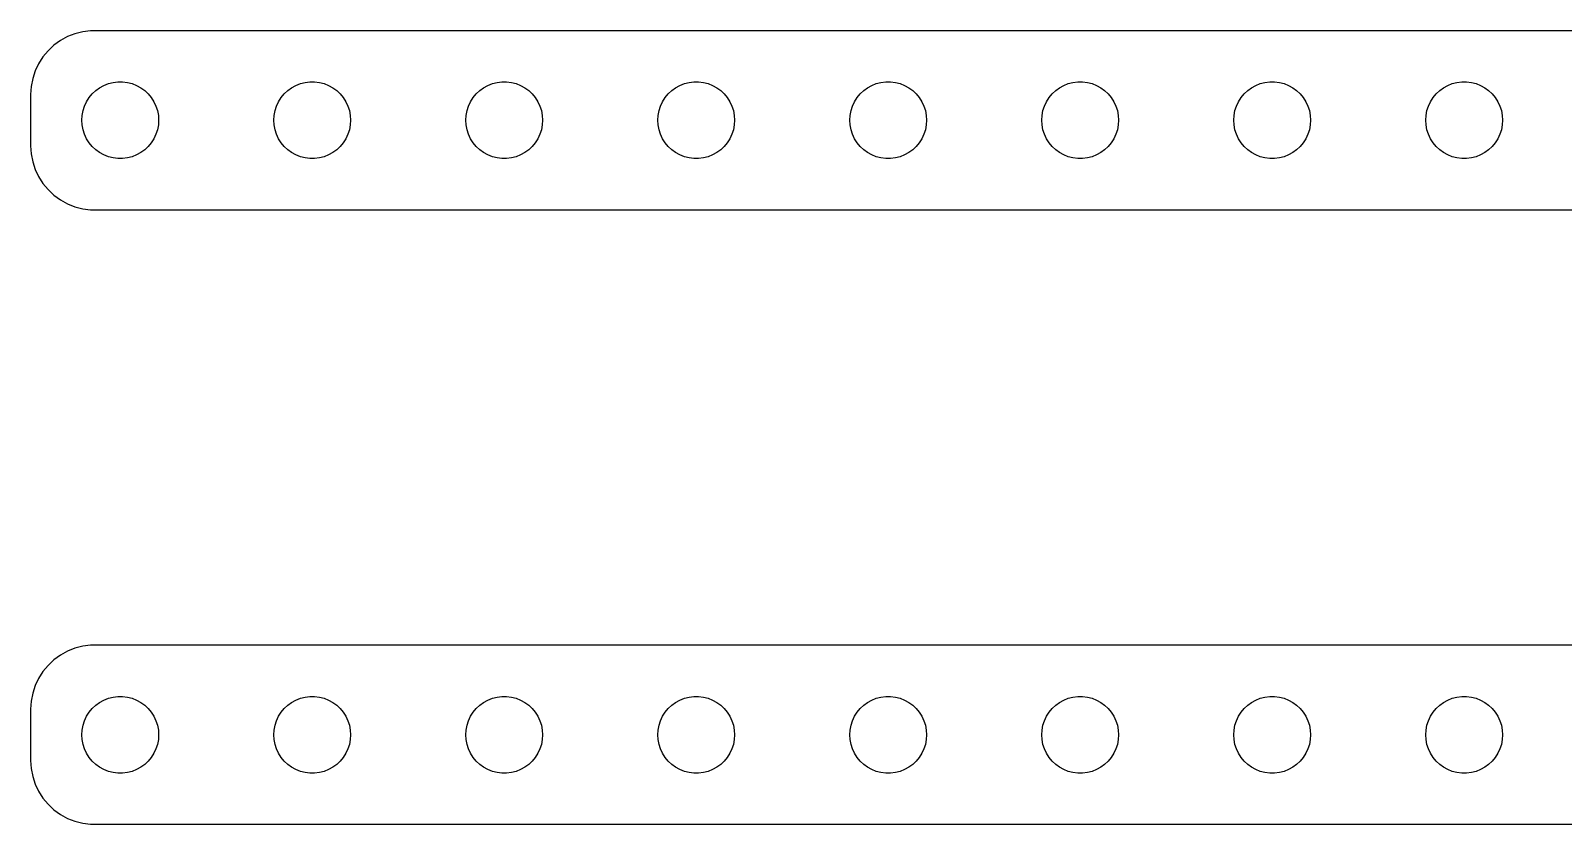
# Model space of a CAD drawing. Header units: metres. Extents: x -120 to 120, y 21 to 51.
# Drawn here: x -119.8 to -59.9, y 20.5 to 51.5 of the extents above; entities that cross this region are included whole.
import ezdxf

# ---------------------------------------------------------------- set-up
doc = ezdxf.new("R2010")
doc.units = ezdxf.units.M

msp = doc.modelspace()

# ---------------------------------------------------------------- linework, layer by layer
for p, q in [((-117.407, 51.4951), (-117.718, 51.4557)), ((117.407, 51.4951), (-117.407, 51.4951)), ((-118.844, 50.9263), (-119.072, 50.7114)), ((-118.59, 51.1108), (-118.844, 50.9263)), ((-118.314, 51.2621), (-118.59, 51.1108)), ((-118.023, 51.3776), (-118.314, 51.2621)), ((-117.718, 51.4557), (-118.023, 51.3776)), ((-119.273, 50.4695), (-119.441, 50.2044)), ((-119.072, 50.7114), (-119.273, 50.4695)), ((-119.574, 49.9203), (-119.671, 49.6217)), ((-119.441, 50.2044), (-119.574, 49.9203)), ((-119.73, 49.3133), (-119.75, 49)), ((-119.671, 49.6217), (-119.73, 49.3133)), ((-117.343, 49.0268), (-117.206, 49.1558)), ((-117.206, 49.1558), (-117.054, 49.2665)), ((-117.054, 49.2665), (-116.889, 49.3572)), ((-116.889, 49.3572), (-116.714, 49.4266)), ((-116.714, 49.4266), (-116.531, 49.4734)), ((-116.531, 49.4734), (-116.344, 49.497)), ((-116.344, 49.497), (-116.156, 49.497)), ((-116.156, 49.497), (-115.969, 49.4734)), ((-115.969, 49.4734), (-115.786, 49.4266)), ((-115.786, 49.4266), (-115.611, 49.3572)), ((-115.611, 49.3572), (-115.446, 49.2665)), ((-115.446, 49.2665), (-115.294, 49.1558)), ((-115.294, 49.1558), (-115.157, 49.0268)), ((-109.843, 49.0268), (-109.706, 49.1558)), ((-109.706, 49.1558), (-109.554, 49.2665)), ((-109.554, 49.2665), (-109.389, 49.3572)), ((-109.389, 49.3572), (-109.214, 49.4266)), ((-109.214, 49.4266), (-109.031, 49.4734)), ((-109.031, 49.4734), (-108.844, 49.497)), ((-108.844, 49.497), (-108.656, 49.497)), ((-108.656, 49.497), (-108.469, 49.4734)), ((-108.469, 49.4734), (-108.286, 49.4266)), ((-108.286, 49.4266), (-108.111, 49.3572)), ((-108.111, 49.3572), (-107.946, 49.2665)), ((-107.946, 49.2665), (-107.794, 49.1558)), ((-107.794, 49.1558), (-107.657, 49.0268)), ((-102.343, 49.0268), (-102.206, 49.1558)), ((-102.206, 49.1558), (-102.054, 49.2665)), ((-102.054, 49.2665), (-101.889, 49.3572)), ((-101.889, 49.3572), (-101.714, 49.4266)), ((-101.714, 49.4266), (-101.531, 49.4734)), ((-101.531, 49.4734), (-101.344, 49.497)), ((-101.344, 49.497), (-101.156, 49.497)), ((-101.156, 49.497), (-100.969, 49.4734)), ((-100.969, 49.4734), (-100.786, 49.4266)), ((-100.786, 49.4266), (-100.611, 49.3572)), ((-100.611, 49.3572), (-100.446, 49.2665)), ((-100.446, 49.2665), (-100.294, 49.1558)), ((-100.294, 49.1558), (-100.157, 49.0268)), ((-94.8434, 49.0268), (-94.7061, 49.1558)), ((-94.7061, 49.1558), (-94.5537, 49.2665)), ((-94.5537, 49.2665), (-94.3887, 49.3572)), ((-94.3887, 49.3572), (-94.2135, 49.4266)), ((-94.2135, 49.4266), (-94.0311, 49.4734)), ((-94.0311, 49.4734), (-93.8442, 49.497)), ((-93.8442, 49.497), (-93.6558, 49.497)), ((-93.6558, 49.497), (-93.4689, 49.4734)), ((-93.4689, 49.4734), (-93.2865, 49.4266)), ((-93.2865, 49.4266), (-93.1113, 49.3572)), ((-93.1113, 49.3572), (-92.9463, 49.2665)), ((-92.9463, 49.2665), (-92.7939, 49.1558)), ((-92.7939, 49.1558), (-92.6565, 49.0268)), ((-87.3434, 49.0268), (-87.2061, 49.1558)), ((-87.2061, 49.1558), (-87.0537, 49.2665)), ((-87.0537, 49.2665), (-86.8887, 49.3572)), ((-86.8887, 49.3572), (-86.7135, 49.4266)), ((-86.7135, 49.4266), (-86.5311, 49.4734)), ((-86.5311, 49.4734), (-86.3442, 49.497)), ((-86.3442, 49.497), (-86.1558, 49.497)), ((-86.1558, 49.497), (-85.9689, 49.4734)), ((-85.9689, 49.4734), (-85.7865, 49.4266)), ((-85.7865, 49.4266), (-85.6113, 49.3572)), ((-85.6113, 49.3572), (-85.4463, 49.2665)), ((-85.4463, 49.2665), (-85.2939, 49.1558)), ((-85.2939, 49.1558), (-85.1565, 49.0268)), ((-79.8434, 49.0268), (-79.7061, 49.1558)), ((-79.7061, 49.1558), (-79.5537, 49.2665)), ((-79.5537, 49.2665), (-79.3887, 49.3572)), ((-79.3887, 49.3572), (-79.2135, 49.4266)), ((-79.2135, 49.4266), (-79.0311, 49.4734)), ((-79.0311, 49.4734), (-78.8442, 49.497)), ((-78.8442, 49.497), (-78.6558, 49.497)), ((-78.6558, 49.497), (-78.4689, 49.4734)), ((-78.4689, 49.4734), (-78.2865, 49.4266)), ((-78.2865, 49.4266), (-78.1113, 49.3572)), ((-78.1113, 49.3572), (-77.9463, 49.2665)), ((-77.9463, 49.2665), (-77.7939, 49.1558)), ((-77.7939, 49.1558), (-77.6565, 49.0268)), ((-72.3434, 49.0268), (-72.2061, 49.1558)), ((-72.2061, 49.1558), (-72.0537, 49.2665)), ((-72.0537, 49.2665), (-71.8887, 49.3572)), ((-71.8887, 49.3572), (-71.7135, 49.4266)), ((-71.7135, 49.4266), (-71.5311, 49.4734)), ((-71.5311, 49.4734), (-71.3442, 49.497)), ((-71.3442, 49.497), (-71.1558, 49.497)), ((-71.1558, 49.497), (-70.9689, 49.4734)), ((-70.9689, 49.4734), (-70.7865, 49.4266)), ((-70.7865, 49.4266), (-70.6113, 49.3572)), ((-70.6113, 49.3572), (-70.4463, 49.2665)), ((-70.4463, 49.2665), (-70.2939, 49.1558)), ((-70.2939, 49.1558), (-70.1565, 49.0268)), ((-64.8434, 49.0268), (-64.7061, 49.1558)), ((-64.7061, 49.1558), (-64.5537, 49.2665)), ((-64.5537, 49.2665), (-64.3887, 49.3572)), ((-64.3887, 49.3572), (-64.2135, 49.4266)), ((-64.2135, 49.4266), (-64.0311, 49.4734)), ((-64.0311, 49.4734), (-63.8442, 49.497)), ((-63.8442, 49.497), (-63.6558, 49.497)), ((-63.6558, 49.497), (-63.4689, 49.4734)), ((-63.4689, 49.4734), (-63.2865, 49.4266)), ((-63.2865, 49.4266), (-63.1113, 49.3572)), ((-63.1113, 49.3572), (-62.9463, 49.2665)), ((-62.9463, 49.2665), (-62.7939, 49.1558)), ((-62.7939, 49.1558), (-62.6565, 49.0268)), ((-119.75, 49), (-119.75, 47)), ((-117.703, 48.373), (-117.645, 48.5522)), ((-117.645, 48.5522), (-117.564, 48.7226)), ((-117.564, 48.7226), (-117.464, 48.8817)), ((-117.464, 48.8817), (-117.343, 49.0268)), ((-115.157, 49.0268), (-115.036, 48.8817)), ((-115.036, 48.8817), (-114.936, 48.7226)), ((-114.936, 48.7226), (-114.855, 48.5522)), ((-114.855, 48.5522), (-114.797, 48.373)), ((-110.203, 48.373), (-110.145, 48.5522)), ((-110.145, 48.5522), (-110.064, 48.7226)), ((-110.064, 48.7226), (-109.964, 48.8817)), ((-109.964, 48.8817), (-109.843, 49.0268)), ((-107.657, 49.0268), (-107.536, 48.8817)), ((-107.536, 48.8817), (-107.436, 48.7226)), ((-107.436, 48.7226), (-107.355, 48.5522)), ((-107.355, 48.5522), (-107.297, 48.373)), ((-102.703, 48.373), (-102.645, 48.5522)), ((-102.645, 48.5522), (-102.564, 48.7226)), ((-102.564, 48.7226), (-102.464, 48.8817)), ((-102.464, 48.8817), (-102.343, 49.0268)), ((-100.157, 49.0268), (-100.036, 48.8817)), ((-100.036, 48.8817), (-99.9355, 48.7226)), ((-99.9355, 48.7226), (-99.8553, 48.5522)), ((-99.8553, 48.5522), (-99.7971, 48.373)), ((-95.2029, 48.373), (-95.1447, 48.5522)), ((-95.1447, 48.5522), (-95.0645, 48.7226)), ((-95.0645, 48.7226), (-94.9635, 48.8817)), ((-94.9635, 48.8817), (-94.8434, 49.0268)), ((-92.6565, 49.0268), (-92.5365, 48.8817)), ((-92.5365, 48.8817), (-92.4355, 48.7226)), ((-92.4355, 48.7226), (-92.3553, 48.5522)), ((-92.3553, 48.5522), (-92.2971, 48.373)), ((-87.7029, 48.373), (-87.6447, 48.5522)), ((-87.6447, 48.5522), (-87.5645, 48.7226)), ((-87.5645, 48.7226), (-87.4635, 48.8817)), ((-87.4635, 48.8817), (-87.3434, 49.0268)), ((-85.1565, 49.0268), (-85.0365, 48.8817)), ((-85.0365, 48.8817), (-84.9355, 48.7226)), ((-84.9355, 48.7226), (-84.8553, 48.5522)), ((-84.8553, 48.5522), (-84.7971, 48.373)), ((-80.2029, 48.373), (-80.1447, 48.5522)), ((-80.1447, 48.5522), (-80.0645, 48.7226)), ((-80.0645, 48.7226), (-79.9635, 48.8817)), ((-79.9635, 48.8817), (-79.8434, 49.0268)), ((-77.6565, 49.0268), (-77.5365, 48.8817)), ((-77.5365, 48.8817), (-77.4355, 48.7226)), ((-77.4355, 48.7226), (-77.3553, 48.5522)), ((-77.3553, 48.5522), (-77.2971, 48.373)), ((-72.7029, 48.373), (-72.6447, 48.5522)), ((-72.6447, 48.5522), (-72.5645, 48.7226)), ((-72.5645, 48.7226), (-72.4635, 48.8817)), ((-72.4635, 48.8817), (-72.3434, 49.0268)), ((-70.1565, 49.0268), (-70.0365, 48.8817)), ((-70.0365, 48.8817), (-69.9355, 48.7226)), ((-69.9355, 48.7226), (-69.8553, 48.5522)), ((-69.8553, 48.5522), (-69.7971, 48.373)), ((-65.2029, 48.373), (-65.1447, 48.5522)), ((-65.1447, 48.5522), (-65.0645, 48.7226)), ((-65.0645, 48.7226), (-64.9635, 48.8817)), ((-64.9635, 48.8817), (-64.8434, 49.0268)), ((-62.6565, 49.0268), (-62.5365, 48.8817)), ((-62.5365, 48.8817), (-62.4355, 48.7226)), ((-62.4355, 48.7226), (-62.3553, 48.5522)), ((-62.3553, 48.5522), (-62.2971, 48.373)), ((-117.75, 48), (-117.738, 48.188)), ((-117.738, 47.812), (-117.75, 48)), ((-117.738, 48.188), (-117.703, 48.373)), ((-114.797, 48.373), (-114.762, 48.188)), ((-114.762, 48.188), (-114.75, 48)), ((-114.75, 48), (-114.762, 47.812)), ((-110.25, 48), (-110.238, 48.188)), ((-110.238, 47.812), (-110.25, 48)), ((-110.238, 48.188), (-110.203, 48.373)), ((-107.297, 48.373), (-107.262, 48.188)), ((-107.262, 48.188), (-107.25, 48)), ((-107.25, 48), (-107.262, 47.812)), ((-102.75, 48), (-102.738, 48.188)), ((-102.738, 47.812), (-102.75, 48)), ((-102.738, 48.188), (-102.703, 48.373)), ((-99.7971, 48.373), (-99.7618, 48.188)), ((-99.7618, 48.188), (-99.75, 48)), ((-99.75, 48), (-99.7618, 47.812)), ((-95.25, 48), (-95.2382, 48.188)), ((-95.2382, 47.812), (-95.25, 48)), ((-95.2382, 48.188), (-95.2029, 48.373)), ((-92.2971, 48.373), (-92.2618, 48.188)), ((-92.2618, 48.188), (-92.25, 48)), ((-92.25, 48), (-92.2618, 47.812)), ((-87.75, 48), (-87.7382, 48.188)), ((-87.7382, 47.812), (-87.75, 48)), ((-87.7382, 48.188), (-87.7029, 48.373)), ((-84.7971, 48.373), (-84.7618, 48.188)), ((-84.7618, 48.188), (-84.75, 48)), ((-84.75, 48), (-84.7618, 47.812)), ((-80.25, 48), (-80.2382, 48.188)), ((-80.2382, 47.812), (-80.25, 48)), ((-80.2382, 48.188), (-80.2029, 48.373)), ((-77.2971, 48.373), (-77.2618, 48.188)), ((-77.2618, 48.188), (-77.25, 48)), ((-77.25, 48), (-77.2618, 47.812)), ((-72.75, 48), (-72.7382, 48.188)), ((-72.7382, 47.812), (-72.75, 48)), ((-72.7382, 48.188), (-72.7029, 48.373)), ((-69.7971, 48.373), (-69.7618, 48.188)), ((-69.7618, 48.188), (-69.75, 48)), ((-69.75, 48), (-69.7618, 47.812)), ((-65.25, 48), (-65.2382, 48.188)), ((-65.2382, 47.812), (-65.25, 48)), ((-65.2382, 48.188), (-65.2029, 48.373)), ((-62.2971, 48.373), (-62.2618, 48.188)), ((-62.2618, 48.188), (-62.25, 48)), ((-62.25, 48), (-62.2618, 47.812)), ((-117.703, 47.627), (-117.738, 47.812)), ((-117.645, 47.4478), (-117.703, 47.627)), ((-117.564, 47.2774), (-117.645, 47.4478)), ((-114.855, 47.4478), (-114.936, 47.2774)), ((-114.797, 47.627), (-114.855, 47.4478)), ((-114.762, 47.812), (-114.797, 47.627)), ((-110.203, 47.627), (-110.238, 47.812)), ((-110.145, 47.4478), (-110.203, 47.627)), ((-110.064, 47.2774), (-110.145, 47.4478)), ((-107.355, 47.4478), (-107.436, 47.2774)), ((-107.297, 47.627), (-107.355, 47.4478)), ((-107.262, 47.812), (-107.297, 47.627)), ((-102.703, 47.627), (-102.738, 47.812)), ((-102.645, 47.4478), (-102.703, 47.627)), ((-102.564, 47.2774), (-102.645, 47.4478)), ((-99.8553, 47.4478), (-99.9355, 47.2774)), ((-99.7971, 47.627), (-99.8553, 47.4478)), ((-99.7618, 47.812), (-99.7971, 47.627)), ((-95.2029, 47.627), (-95.2382, 47.812)), ((-95.1447, 47.4478), (-95.2029, 47.627)), ((-95.0645, 47.2774), (-95.1447, 47.4478)), ((-92.3553, 47.4478), (-92.4355, 47.2774)), ((-92.2971, 47.627), (-92.3553, 47.4478)), ((-92.2618, 47.812), (-92.2971, 47.627)), ((-87.7029, 47.627), (-87.7382, 47.812)), ((-87.6447, 47.4478), (-87.7029, 47.627)), ((-87.5645, 47.2774), (-87.6447, 47.4478)), ((-84.8553, 47.4478), (-84.9355, 47.2774)), ((-84.7971, 47.627), (-84.8553, 47.4478)), ((-84.7618, 47.812), (-84.7971, 47.627)), ((-80.2029, 47.627), (-80.2382, 47.812)), ((-80.1447, 47.4478), (-80.2029, 47.627)), ((-80.0645, 47.2774), (-80.1447, 47.4478)), ((-77.3553, 47.4478), (-77.4355, 47.2774)), ((-77.2971, 47.627), (-77.3553, 47.4478)), ((-77.2618, 47.812), (-77.2971, 47.627)), ((-72.7029, 47.627), (-72.7382, 47.812)), ((-72.6447, 47.4478), (-72.7029, 47.627)), ((-72.5645, 47.2774), (-72.6447, 47.4478)), ((-69.8553, 47.4478), (-69.9355, 47.2774)), ((-69.7971, 47.627), (-69.8553, 47.4478)), ((-69.7618, 47.812), (-69.7971, 47.627)), ((-65.2029, 47.627), (-65.2382, 47.812)), ((-65.1447, 47.4478), (-65.2029, 47.627)), ((-65.0645, 47.2774), (-65.1447, 47.4478)), ((-62.3553, 47.4478), (-62.4355, 47.2774)), ((-62.2971, 47.627), (-62.3553, 47.4478)), ((-62.2618, 47.812), (-62.2971, 47.627)), ((-119.75, 47), (-119.73, 46.6867)), ((-117.464, 47.1183), (-117.564, 47.2774)), ((-117.343, 46.9732), (-117.464, 47.1183)), ((-117.206, 46.8442), (-117.343, 46.9732)), ((-117.054, 46.7335), (-117.206, 46.8442)), ((-116.889, 46.6428), (-117.054, 46.7335)), ((-115.446, 46.7335), (-115.611, 46.6428)), ((-115.294, 46.8442), (-115.446, 46.7335)), ((-115.157, 46.9732), (-115.294, 46.8442)), ((-115.036, 47.1183), (-115.157, 46.9732)), ((-114.936, 47.2774), (-115.036, 47.1183)), ((-109.964, 47.1183), (-110.064, 47.2774)), ((-109.843, 46.9732), (-109.964, 47.1183)), ((-109.706, 46.8442), (-109.843, 46.9732)), ((-109.554, 46.7335), (-109.706, 46.8442)), ((-109.389, 46.6428), (-109.554, 46.7335)), ((-107.946, 46.7335), (-108.111, 46.6428)), ((-107.794, 46.8442), (-107.946, 46.7335)), ((-107.657, 46.9732), (-107.794, 46.8442)), ((-107.536, 47.1183), (-107.657, 46.9732)), ((-107.436, 47.2774), (-107.536, 47.1183)), ((-102.464, 47.1183), (-102.564, 47.2774)), ((-102.343, 46.9732), (-102.464, 47.1183)), ((-102.206, 46.8442), (-102.343, 46.9732)), ((-102.054, 46.7335), (-102.206, 46.8442)), ((-101.889, 46.6428), (-102.054, 46.7335)), ((-100.446, 46.7335), (-100.611, 46.6428)), ((-100.294, 46.8442), (-100.446, 46.7335)), ((-100.157, 46.9732), (-100.294, 46.8442)), ((-100.036, 47.1183), (-100.157, 46.9732)), ((-99.9355, 47.2774), (-100.036, 47.1183)), ((-94.9635, 47.1183), (-95.0645, 47.2774)), ((-94.8434, 46.9732), (-94.9635, 47.1183)), ((-94.7061, 46.8442), (-94.8434, 46.9732)), ((-94.5537, 46.7335), (-94.7061, 46.8442)), ((-94.3887, 46.6428), (-94.5537, 46.7335)), ((-92.9463, 46.7335), (-93.1113, 46.6428)), ((-92.7939, 46.8442), (-92.9463, 46.7335)), ((-92.6565, 46.9732), (-92.7939, 46.8442)), ((-92.5365, 47.1183), (-92.6565, 46.9732)), ((-92.4355, 47.2774), (-92.5365, 47.1183)), ((-87.4635, 47.1183), (-87.5645, 47.2774)), ((-87.3434, 46.9732), (-87.4635, 47.1183)), ((-87.2061, 46.8442), (-87.3434, 46.9732)), ((-87.0537, 46.7335), (-87.2061, 46.8442)), ((-86.8887, 46.6428), (-87.0537, 46.7335)), ((-85.4463, 46.7335), (-85.6113, 46.6428)), ((-85.2939, 46.8442), (-85.4463, 46.7335)), ((-85.1565, 46.9732), (-85.2939, 46.8442)), ((-85.0365, 47.1183), (-85.1565, 46.9732)), ((-84.9355, 47.2774), (-85.0365, 47.1183)), ((-79.9635, 47.1183), (-80.0645, 47.2774)), ((-79.8434, 46.9732), (-79.9635, 47.1183)), ((-79.7061, 46.8442), (-79.8434, 46.9732)), ((-79.5537, 46.7335), (-79.7061, 46.8442)), ((-79.3887, 46.6428), (-79.5537, 46.7335)), ((-77.9463, 46.7335), (-78.1113, 46.6428)), ((-77.7939, 46.8442), (-77.9463, 46.7335)), ((-77.6565, 46.9732), (-77.7939, 46.8442)), ((-77.5365, 47.1183), (-77.6565, 46.9732)), ((-77.4355, 47.2774), (-77.5365, 47.1183)), ((-72.4635, 47.1183), (-72.5645, 47.2774)), ((-72.3434, 46.9732), (-72.4635, 47.1183)), ((-72.2061, 46.8442), (-72.3434, 46.9732)), ((-72.0537, 46.7335), (-72.2061, 46.8442)), ((-71.8887, 46.6428), (-72.0537, 46.7335)), ((-70.4463, 46.7335), (-70.6113, 46.6428)), ((-70.2939, 46.8442), (-70.4463, 46.7335)), ((-70.1565, 46.9732), (-70.2939, 46.8442)), ((-70.0365, 47.1183), (-70.1565, 46.9732)), ((-69.9355, 47.2774), (-70.0365, 47.1183)), ((-64.9635, 47.1183), (-65.0645, 47.2774)), ((-64.8434, 46.9732), (-64.9635, 47.1183)), ((-64.7061, 46.8442), (-64.8434, 46.9732)), ((-64.5537, 46.7335), (-64.7061, 46.8442)), ((-64.3887, 46.6428), (-64.5537, 46.7335)), ((-62.9463, 46.7335), (-63.1113, 46.6428)), ((-62.7939, 46.8442), (-62.9463, 46.7335)), ((-62.6565, 46.9732), (-62.7939, 46.8442)), ((-62.5365, 47.1183), (-62.6565, 46.9732)), ((-62.4355, 47.2774), (-62.5365, 47.1183)), ((-119.73, 46.6867), (-119.671, 46.3783)), ((-119.671, 46.3783), (-119.574, 46.0797)), ((-116.714, 46.5734), (-116.889, 46.6428)), ((-116.531, 46.5266), (-116.714, 46.5734)), ((-116.344, 46.503), (-116.531, 46.5266)), ((-116.156, 46.503), (-116.344, 46.503)), ((-115.969, 46.5266), (-116.156, 46.503)), ((-115.786, 46.5734), (-115.969, 46.5266)), ((-115.611, 46.6428), (-115.786, 46.5734)), ((-109.214, 46.5734), (-109.389, 46.6428)), ((-109.031, 46.5266), (-109.214, 46.5734)), ((-108.844, 46.503), (-109.031, 46.5266)), ((-108.656, 46.503), (-108.844, 46.503)), ((-108.469, 46.5266), (-108.656, 46.503)), ((-108.286, 46.5734), (-108.469, 46.5266)), ((-108.111, 46.6428), (-108.286, 46.5734)), ((-101.714, 46.5734), (-101.889, 46.6428)), ((-101.531, 46.5266), (-101.714, 46.5734)), ((-101.344, 46.503), (-101.531, 46.5266)), ((-101.156, 46.503), (-101.344, 46.503)), ((-100.969, 46.5266), (-101.156, 46.503)), ((-100.786, 46.5734), (-100.969, 46.5266)), ((-100.611, 46.6428), (-100.786, 46.5734)), ((-94.2135, 46.5734), (-94.3887, 46.6428)), ((-94.0311, 46.5266), (-94.2135, 46.5734)), ((-93.8442, 46.503), (-94.0311, 46.5266)), ((-93.6558, 46.503), (-93.8442, 46.503)), ((-93.4689, 46.5266), (-93.6558, 46.503)), ((-93.2865, 46.5734), (-93.4689, 46.5266)), ((-93.1113, 46.6428), (-93.2865, 46.5734)), ((-86.7135, 46.5734), (-86.8887, 46.6428)), ((-86.5311, 46.5266), (-86.7135, 46.5734)), ((-86.3442, 46.503), (-86.5311, 46.5266)), ((-86.1558, 46.503), (-86.3442, 46.503)), ((-85.9689, 46.5266), (-86.1558, 46.503)), ((-85.7865, 46.5734), (-85.9689, 46.5266)), ((-85.6113, 46.6428), (-85.7865, 46.5734)), ((-79.2135, 46.5734), (-79.3887, 46.6428)), ((-79.0311, 46.5266), (-79.2135, 46.5734)), ((-78.8442, 46.503), (-79.0311, 46.5266)), ((-78.6558, 46.503), (-78.8442, 46.503)), ((-78.4689, 46.5266), (-78.6558, 46.503)), ((-78.2865, 46.5734), (-78.4689, 46.5266)), ((-78.1113, 46.6428), (-78.2865, 46.5734)), ((-71.7135, 46.5734), (-71.8887, 46.6428)), ((-71.5311, 46.5266), (-71.7135, 46.5734)), ((-71.3442, 46.503), (-71.5311, 46.5266)), ((-71.1558, 46.503), (-71.3442, 46.503)), ((-70.9689, 46.5266), (-71.1558, 46.503)), ((-70.7865, 46.5734), (-70.9689, 46.5266)), ((-70.6113, 46.6428), (-70.7865, 46.5734)), ((-64.2135, 46.5734), (-64.3887, 46.6428)), ((-64.0311, 46.5266), (-64.2135, 46.5734)), ((-63.8442, 46.503), (-64.0311, 46.5266)), ((-63.6558, 46.503), (-63.8442, 46.503)), ((-63.4689, 46.5266), (-63.6558, 46.503)), ((-63.2865, 46.5734), (-63.4689, 46.5266)), ((-63.1113, 46.6428), (-63.2865, 46.5734)), ((-119.574, 46.0797), (-119.441, 45.7956)), ((-119.441, 45.7956), (-119.273, 45.5305)), ((-119.273, 45.5305), (-119.072, 45.2886)), ((-119.072, 45.2886), (-118.844, 45.0737)), ((-118.844, 45.0737), (-118.59, 44.8892)), ((-118.59, 44.8892), (-118.314, 44.7379)), ((-118.314, 44.7379), (-118.023, 44.6224)), ((-118.023, 44.6224), (-117.718, 44.5443)), ((-117.718, 44.5443), (-117.407, 44.5049)), ((-117.407, 44.5049), (117.407, 44.5049)), ((-118.59, 27.1108), (-118.844, 26.9263)), ((-118.314, 27.2621), (-118.59, 27.1108)), ((-118.023, 27.3776), (-118.314, 27.2621)), ((-117.718, 27.4557), (-118.023, 27.3776)), ((-117.407, 27.4951), (-117.718, 27.4557)), ((117.407, 27.4951), (-117.407, 27.4951)), ((-119.273, 26.4695), (-119.441, 26.2044)), ((-119.072, 26.7114), (-119.273, 26.4695)), ((-118.844, 26.9263), (-119.072, 26.7114)), ((-119.574, 25.9203), (-119.671, 25.6217)), ((-119.441, 26.2044), (-119.574, 25.9203)), ((-119.73, 25.3133), (-119.75, 25)), ((-119.671, 25.6217), (-119.73, 25.3133)), ((-117.343, 25.0268), (-117.206, 25.1558)), ((-117.206, 25.1558), (-117.054, 25.2665)), ((-117.054, 25.2665), (-116.889, 25.3572)), ((-116.889, 25.3572), (-116.714, 25.4266)), ((-116.714, 25.4266), (-116.531, 25.4734)), ((-116.531, 25.4734), (-116.344, 25.497)), ((-116.344, 25.497), (-116.156, 25.497)), ((-116.156, 25.497), (-115.969, 25.4734)), ((-115.969, 25.4734), (-115.786, 25.4266)), ((-115.786, 25.4266), (-115.611, 25.3572)), ((-115.611, 25.3572), (-115.446, 25.2665)), ((-115.446, 25.2665), (-115.294, 25.1558)), ((-115.294, 25.1558), (-115.157, 25.0268)), ((-109.843, 25.0268), (-109.706, 25.1558)), ((-109.706, 25.1558), (-109.554, 25.2665)), ((-109.554, 25.2665), (-109.389, 25.3572)), ((-109.389, 25.3572), (-109.214, 25.4266)), ((-109.214, 25.4266), (-109.031, 25.4734)), ((-109.031, 25.4734), (-108.844, 25.497)), ((-108.844, 25.497), (-108.656, 25.497)), ((-108.656, 25.497), (-108.469, 25.4734)), ((-108.469, 25.4734), (-108.286, 25.4266)), ((-108.286, 25.4266), (-108.111, 25.3572)), ((-108.111, 25.3572), (-107.946, 25.2665)), ((-107.946, 25.2665), (-107.794, 25.1558)), ((-107.794, 25.1558), (-107.657, 25.0268)), ((-102.343, 25.0268), (-102.206, 25.1558)), ((-102.206, 25.1558), (-102.054, 25.2665)), ((-102.054, 25.2665), (-101.889, 25.3572)), ((-101.889, 25.3572), (-101.714, 25.4266)), ((-101.714, 25.4266), (-101.531, 25.4734)), ((-101.531, 25.4734), (-101.344, 25.497)), ((-101.344, 25.497), (-101.156, 25.497)), ((-101.156, 25.497), (-100.969, 25.4734)), ((-100.969, 25.4734), (-100.786, 25.4266)), ((-100.786, 25.4266), (-100.611, 25.3572)), ((-100.611, 25.3572), (-100.446, 25.2665)), ((-100.446, 25.2665), (-100.294, 25.1558)), ((-100.294, 25.1558), (-100.157, 25.0268)), ((-94.8434, 25.0268), (-94.7061, 25.1558)), ((-94.7061, 25.1558), (-94.5537, 25.2665)), ((-94.5537, 25.2665), (-94.3887, 25.3572)), ((-94.3887, 25.3572), (-94.2135, 25.4266)), ((-94.2135, 25.4266), (-94.0311, 25.4734)), ((-94.0311, 25.4734), (-93.8442, 25.497)), ((-93.8442, 25.497), (-93.6558, 25.497)), ((-93.6558, 25.497), (-93.4689, 25.4734)), ((-93.4689, 25.4734), (-93.2865, 25.4266)), ((-93.2865, 25.4266), (-93.1113, 25.3572)), ((-93.1113, 25.3572), (-92.9463, 25.2665)), ((-92.9463, 25.2665), (-92.7939, 25.1558)), ((-92.7939, 25.1558), (-92.6565, 25.0268)), ((-87.3434, 25.0268), (-87.2061, 25.1558)), ((-87.2061, 25.1558), (-87.0537, 25.2665)), ((-87.0537, 25.2665), (-86.8887, 25.3572)), ((-86.8887, 25.3572), (-86.7135, 25.4266)), ((-86.7135, 25.4266), (-86.5311, 25.4734)), ((-86.5311, 25.4734), (-86.3442, 25.497)), ((-86.3442, 25.497), (-86.1558, 25.497)), ((-86.1558, 25.497), (-85.9689, 25.4734)), ((-85.9689, 25.4734), (-85.7865, 25.4266)), ((-85.7865, 25.4266), (-85.6113, 25.3572)), ((-85.6113, 25.3572), (-85.4463, 25.2665)), ((-85.4463, 25.2665), (-85.2939, 25.1558)), ((-85.2939, 25.1558), (-85.1565, 25.0268)), ((-79.8434, 25.0268), (-79.7061, 25.1558)), ((-79.7061, 25.1558), (-79.5537, 25.2665)), ((-79.5537, 25.2665), (-79.3887, 25.3572)), ((-79.3887, 25.3572), (-79.2135, 25.4266)), ((-79.2135, 25.4266), (-79.0311, 25.4734)), ((-79.0311, 25.4734), (-78.8442, 25.497)), ((-78.8442, 25.497), (-78.6558, 25.497)), ((-78.6558, 25.497), (-78.4689, 25.4734)), ((-78.4689, 25.4734), (-78.2865, 25.4266)), ((-78.2865, 25.4266), (-78.1113, 25.3572)), ((-78.1113, 25.3572), (-77.9463, 25.2665)), ((-77.9463, 25.2665), (-77.7939, 25.1558)), ((-77.7939, 25.1558), (-77.6565, 25.0268)), ((-72.3434, 25.0268), (-72.2061, 25.1558)), ((-72.2061, 25.1558), (-72.0537, 25.2665)), ((-72.0537, 25.2665), (-71.8887, 25.3572)), ((-71.8887, 25.3572), (-71.7135, 25.4266)), ((-71.7135, 25.4266), (-71.5311, 25.4734)), ((-71.5311, 25.4734), (-71.3442, 25.497)), ((-71.3442, 25.497), (-71.1558, 25.497)), ((-71.1558, 25.497), (-70.9689, 25.4734)), ((-70.9689, 25.4734), (-70.7865, 25.4266)), ((-70.7865, 25.4266), (-70.6113, 25.3572)), ((-70.6113, 25.3572), (-70.4463, 25.2665)), ((-70.4463, 25.2665), (-70.2939, 25.1558)), ((-70.2939, 25.1558), (-70.1565, 25.0268)), ((-64.8434, 25.0268), (-64.7061, 25.1558)), ((-64.7061, 25.1558), (-64.5537, 25.2665)), ((-64.5537, 25.2665), (-64.3887, 25.3572)), ((-64.3887, 25.3572), (-64.2135, 25.4266)), ((-64.2135, 25.4266), (-64.0311, 25.4734)), ((-64.0311, 25.4734), (-63.8442, 25.497)), ((-63.8442, 25.497), (-63.6558, 25.497)), ((-63.6558, 25.497), (-63.4689, 25.4734)), ((-63.4689, 25.4734), (-63.2865, 25.4266)), ((-63.2865, 25.4266), (-63.1113, 25.3572)), ((-63.1113, 25.3572), (-62.9463, 25.2665)), ((-62.9463, 25.2665), (-62.7939, 25.1558)), ((-62.7939, 25.1558), (-62.6565, 25.0268)), ((-119.75, 25), (-119.75, 23)), ((-117.703, 24.373), (-117.645, 24.5522)), ((-117.645, 24.5522), (-117.564, 24.7226)), ((-117.564, 24.7226), (-117.464, 24.8817)), ((-117.464, 24.8817), (-117.343, 25.0268)), ((-115.157, 25.0268), (-115.036, 24.8817)), ((-115.036, 24.8817), (-114.936, 24.7226)), ((-114.936, 24.7226), (-114.855, 24.5522)), ((-114.855, 24.5522), (-114.797, 24.373)), ((-110.203, 24.373), (-110.145, 24.5522)), ((-110.145, 24.5522), (-110.064, 24.7226)), ((-110.064, 24.7226), (-109.964, 24.8817)), ((-109.964, 24.8817), (-109.843, 25.0268)), ((-107.657, 25.0268), (-107.536, 24.8817)), ((-107.536, 24.8817), (-107.436, 24.7226)), ((-107.436, 24.7226), (-107.355, 24.5522)), ((-107.355, 24.5522), (-107.297, 24.373)), ((-102.703, 24.373), (-102.645, 24.5522)), ((-102.645, 24.5522), (-102.564, 24.7226)), ((-102.564, 24.7226), (-102.464, 24.8817)), ((-102.464, 24.8817), (-102.343, 25.0268)), ((-100.157, 25.0268), (-100.036, 24.8817)), ((-100.036, 24.8817), (-99.9355, 24.7226)), ((-99.9355, 24.7226), (-99.8553, 24.5522)), ((-99.8553, 24.5522), (-99.7971, 24.373)), ((-95.2029, 24.373), (-95.1447, 24.5522)), ((-95.1447, 24.5522), (-95.0645, 24.7226)), ((-95.0645, 24.7226), (-94.9635, 24.8817)), ((-94.9635, 24.8817), (-94.8434, 25.0268)), ((-92.6565, 25.0268), (-92.5365, 24.8817)), ((-92.5365, 24.8817), (-92.4355, 24.7226)), ((-92.4355, 24.7226), (-92.3553, 24.5522)), ((-92.3553, 24.5522), (-92.2971, 24.373)), ((-87.7029, 24.373), (-87.6447, 24.5522)), ((-87.6447, 24.5522), (-87.5645, 24.7226)), ((-87.5645, 24.7226), (-87.4635, 24.8817)), ((-87.4635, 24.8817), (-87.3434, 25.0268)), ((-85.1565, 25.0268), (-85.0365, 24.8817)), ((-85.0365, 24.8817), (-84.9355, 24.7226)), ((-84.9355, 24.7226), (-84.8553, 24.5522)), ((-84.8553, 24.5522), (-84.7971, 24.373)), ((-80.2029, 24.373), (-80.1447, 24.5522)), ((-80.1447, 24.5522), (-80.0645, 24.7226)), ((-80.0645, 24.7226), (-79.9635, 24.8817)), ((-79.9635, 24.8817), (-79.8434, 25.0268)), ((-77.6565, 25.0268), (-77.5365, 24.8817)), ((-77.5365, 24.8817), (-77.4355, 24.7226)), ((-77.4355, 24.7226), (-77.3553, 24.5522)), ((-77.3553, 24.5522), (-77.2971, 24.373)), ((-72.7029, 24.373), (-72.6447, 24.5522)), ((-72.6447, 24.5522), (-72.5645, 24.7226)), ((-72.5645, 24.7226), (-72.4635, 24.8817)), ((-72.4635, 24.8817), (-72.3434, 25.0268)), ((-70.1565, 25.0268), (-70.0365, 24.8817)), ((-70.0365, 24.8817), (-69.9355, 24.7226)), ((-69.9355, 24.7226), (-69.8553, 24.5522)), ((-69.8553, 24.5522), (-69.7971, 24.373)), ((-65.2029, 24.373), (-65.1447, 24.5522)), ((-65.1447, 24.5522), (-65.0645, 24.7226)), ((-65.0645, 24.7226), (-64.9635, 24.8817)), ((-64.9635, 24.8817), (-64.8434, 25.0268)), ((-62.6565, 25.0268), (-62.5365, 24.8817)), ((-62.5365, 24.8817), (-62.4355, 24.7226)), ((-62.4355, 24.7226), (-62.3553, 24.5522)), ((-62.3553, 24.5522), (-62.2971, 24.373)), ((-117.75, 24), (-117.738, 24.188)), ((-117.738, 23.812), (-117.75, 24)), ((-117.738, 24.188), (-117.703, 24.373)), ((-114.797, 24.373), (-114.762, 24.188)), ((-114.762, 24.188), (-114.75, 24)), ((-114.75, 24), (-114.762, 23.812)), ((-110.25, 24), (-110.238, 24.188)), ((-110.238, 23.812), (-110.25, 24)), ((-110.238, 24.188), (-110.203, 24.373)), ((-107.297, 24.373), (-107.262, 24.188)), ((-107.262, 24.188), (-107.25, 24)), ((-107.25, 24), (-107.262, 23.812)), ((-102.75, 24), (-102.738, 24.188)), ((-102.738, 23.812), (-102.75, 24)), ((-102.738, 24.188), (-102.703, 24.373)), ((-99.7971, 24.373), (-99.7618, 24.188)), ((-99.7618, 24.188), (-99.75, 24)), ((-99.75, 24), (-99.7618, 23.812)), ((-95.25, 24), (-95.2382, 24.188)), ((-95.2382, 23.812), (-95.25, 24)), ((-95.2382, 24.188), (-95.2029, 24.373)), ((-92.2971, 24.373), (-92.2618, 24.188)), ((-92.2618, 24.188), (-92.25, 24)), ((-92.25, 24), (-92.2618, 23.812)), ((-87.75, 24), (-87.7382, 24.188)), ((-87.7382, 23.812), (-87.75, 24)), ((-87.7382, 24.188), (-87.7029, 24.373)), ((-84.7971, 24.373), (-84.7618, 24.188)), ((-84.7618, 24.188), (-84.75, 24)), ((-84.75, 24), (-84.7618, 23.812)), ((-80.25, 24), (-80.2382, 24.188)), ((-80.2382, 23.812), (-80.25, 24)), ((-80.2382, 24.188), (-80.2029, 24.373)), ((-77.2971, 24.373), (-77.2618, 24.188)), ((-77.2618, 24.188), (-77.25, 24)), ((-77.25, 24), (-77.2618, 23.812)), ((-72.75, 24), (-72.7382, 24.188)), ((-72.7382, 23.812), (-72.75, 24)), ((-72.7382, 24.188), (-72.7029, 24.373)), ((-69.7971, 24.373), (-69.7618, 24.188)), ((-69.7618, 24.188), (-69.75, 24)), ((-69.75, 24), (-69.7618, 23.812)), ((-65.25, 24), (-65.2382, 24.188)), ((-65.2382, 23.812), (-65.25, 24)), ((-65.2382, 24.188), (-65.2029, 24.373)), ((-62.2971, 24.373), (-62.2618, 24.188)), ((-62.2618, 24.188), (-62.25, 24)), ((-62.25, 24), (-62.2618, 23.812)), ((-117.703, 23.627), (-117.738, 23.812)), ((-117.645, 23.4478), (-117.703, 23.627)), ((-117.564, 23.2774), (-117.645, 23.4478)), ((-114.855, 23.4478), (-114.936, 23.2774)), ((-114.797, 23.627), (-114.855, 23.4478)), ((-114.762, 23.812), (-114.797, 23.627)), ((-110.203, 23.627), (-110.238, 23.812)), ((-110.145, 23.4478), (-110.203, 23.627)), ((-110.064, 23.2774), (-110.145, 23.4478)), ((-107.355, 23.4478), (-107.436, 23.2774)), ((-107.297, 23.627), (-107.355, 23.4478)), ((-107.262, 23.812), (-107.297, 23.627)), ((-102.703, 23.627), (-102.738, 23.812)), ((-102.645, 23.4478), (-102.703, 23.627)), ((-102.564, 23.2774), (-102.645, 23.4478)), ((-99.8553, 23.4478), (-99.9355, 23.2774)), ((-99.7971, 23.627), (-99.8553, 23.4478)), ((-99.7618, 23.812), (-99.7971, 23.627)), ((-95.2029, 23.627), (-95.2382, 23.812)), ((-95.1447, 23.4478), (-95.2029, 23.627)), ((-95.0645, 23.2774), (-95.1447, 23.4478)), ((-92.3553, 23.4478), (-92.4355, 23.2774)), ((-92.2971, 23.627), (-92.3553, 23.4478)), ((-92.2618, 23.812), (-92.2971, 23.627)), ((-87.7029, 23.627), (-87.7382, 23.812)), ((-87.6447, 23.4478), (-87.7029, 23.627)), ((-87.5645, 23.2774), (-87.6447, 23.4478)), ((-84.8553, 23.4478), (-84.9355, 23.2774)), ((-84.7971, 23.627), (-84.8553, 23.4478)), ((-84.7618, 23.812), (-84.7971, 23.627)), ((-80.2029, 23.627), (-80.2382, 23.812)), ((-80.1447, 23.4478), (-80.2029, 23.627)), ((-80.0645, 23.2774), (-80.1447, 23.4478)), ((-77.3553, 23.4478), (-77.4355, 23.2774)), ((-77.2971, 23.627), (-77.3553, 23.4478)), ((-77.2618, 23.812), (-77.2971, 23.627)), ((-72.7029, 23.627), (-72.7382, 23.812)), ((-72.6447, 23.4478), (-72.7029, 23.627)), ((-72.5645, 23.2774), (-72.6447, 23.4478)), ((-69.8553, 23.4478), (-69.9355, 23.2774)), ((-69.7971, 23.627), (-69.8553, 23.4478)), ((-69.7618, 23.812), (-69.7971, 23.627)), ((-65.2029, 23.627), (-65.2382, 23.812)), ((-65.1447, 23.4478), (-65.2029, 23.627)), ((-65.0645, 23.2774), (-65.1447, 23.4478)), ((-62.3553, 23.4478), (-62.4355, 23.2774)), ((-62.2971, 23.627), (-62.3553, 23.4478)), ((-62.2618, 23.812), (-62.2971, 23.627)), ((-119.75, 23), (-119.73, 22.6867)), ((-117.464, 23.1183), (-117.564, 23.2774)), ((-117.343, 22.9732), (-117.464, 23.1183)), ((-117.206, 22.8442), (-117.343, 22.9732)), ((-117.054, 22.7335), (-117.206, 22.8442)), ((-115.294, 22.8442), (-115.446, 22.7335)), ((-115.157, 22.9732), (-115.294, 22.8442)), ((-115.036, 23.1183), (-115.157, 22.9732)), ((-114.936, 23.2774), (-115.036, 23.1183)), ((-109.964, 23.1183), (-110.064, 23.2774)), ((-109.843, 22.9732), (-109.964, 23.1183)), ((-109.706, 22.8442), (-109.843, 22.9732)), ((-109.554, 22.7335), (-109.706, 22.8442)), ((-107.794, 22.8442), (-107.946, 22.7335)), ((-107.657, 22.9732), (-107.794, 22.8442)), ((-107.536, 23.1183), (-107.657, 22.9732)), ((-107.436, 23.2774), (-107.536, 23.1183)), ((-102.464, 23.1183), (-102.564, 23.2774)), ((-102.343, 22.9732), (-102.464, 23.1183)), ((-102.206, 22.8442), (-102.343, 22.9732)), ((-102.054, 22.7335), (-102.206, 22.8442)), ((-100.294, 22.8442), (-100.446, 22.7335)), ((-100.157, 22.9732), (-100.294, 22.8442)), ((-100.036, 23.1183), (-100.157, 22.9732)), ((-99.9355, 23.2774), (-100.036, 23.1183)), ((-94.9635, 23.1183), (-95.0645, 23.2774)), ((-94.8434, 22.9732), (-94.9635, 23.1183)), ((-94.7061, 22.8442), (-94.8434, 22.9732)), ((-94.5537, 22.7335), (-94.7061, 22.8442)), ((-92.7939, 22.8442), (-92.9463, 22.7335)), ((-92.6565, 22.9732), (-92.7939, 22.8442)), ((-92.5365, 23.1183), (-92.6565, 22.9732)), ((-92.4355, 23.2774), (-92.5365, 23.1183)), ((-87.4635, 23.1183), (-87.5645, 23.2774)), ((-87.3434, 22.9732), (-87.4635, 23.1183)), ((-87.2061, 22.8442), (-87.3434, 22.9732)), ((-87.0537, 22.7335), (-87.2061, 22.8442)), ((-85.2939, 22.8442), (-85.4463, 22.7335)), ((-85.1565, 22.9732), (-85.2939, 22.8442)), ((-85.0365, 23.1183), (-85.1565, 22.9732)), ((-84.9355, 23.2774), (-85.0365, 23.1183)), ((-79.9635, 23.1183), (-80.0645, 23.2774)), ((-79.8434, 22.9732), (-79.9635, 23.1183)), ((-79.7061, 22.8442), (-79.8434, 22.9732)), ((-79.5537, 22.7335), (-79.7061, 22.8442)), ((-77.7939, 22.8442), (-77.9463, 22.7335)), ((-77.6565, 22.9732), (-77.7939, 22.8442)), ((-77.5365, 23.1183), (-77.6565, 22.9732)), ((-77.4355, 23.2774), (-77.5365, 23.1183)), ((-72.4635, 23.1183), (-72.5645, 23.2774)), ((-72.3434, 22.9732), (-72.4635, 23.1183)), ((-72.2061, 22.8442), (-72.3434, 22.9732)), ((-72.0537, 22.7335), (-72.2061, 22.8442)), ((-70.2939, 22.8442), (-70.4463, 22.7335)), ((-70.1565, 22.9732), (-70.2939, 22.8442)), ((-70.0365, 23.1183), (-70.1565, 22.9732)), ((-69.9355, 23.2774), (-70.0365, 23.1183)), ((-64.9635, 23.1183), (-65.0645, 23.2774)), ((-64.8434, 22.9732), (-64.9635, 23.1183)), ((-64.7061, 22.8442), (-64.8434, 22.9732)), ((-64.5537, 22.7335), (-64.7061, 22.8442)), ((-62.7939, 22.8442), (-62.9463, 22.7335)), ((-62.6565, 22.9732), (-62.7939, 22.8442)), ((-62.5365, 23.1183), (-62.6565, 22.9732)), ((-62.4355, 23.2774), (-62.5365, 23.1183)), ((-119.73, 22.6867), (-119.671, 22.3783)), ((-119.671, 22.3783), (-119.574, 22.0797)), ((-116.889, 22.6428), (-117.054, 22.7335)), ((-116.714, 22.5734), (-116.889, 22.6428)), ((-116.531, 22.5266), (-116.714, 22.5734)), ((-116.344, 22.503), (-116.531, 22.5266)), ((-116.156, 22.503), (-116.344, 22.503)), ((-115.969, 22.5266), (-116.156, 22.503)), ((-115.786, 22.5734), (-115.969, 22.5266)), ((-115.611, 22.6428), (-115.786, 22.5734)), ((-115.446, 22.7335), (-115.611, 22.6428)), ((-109.389, 22.6428), (-109.554, 22.7335)), ((-109.214, 22.5734), (-109.389, 22.6428)), ((-109.031, 22.5266), (-109.214, 22.5734)), ((-108.844, 22.503), (-109.031, 22.5266)), ((-108.656, 22.503), (-108.844, 22.503)), ((-108.469, 22.5266), (-108.656, 22.503)), ((-108.286, 22.5734), (-108.469, 22.5266)), ((-108.111, 22.6428), (-108.286, 22.5734)), ((-107.946, 22.7335), (-108.111, 22.6428)), ((-101.889, 22.6428), (-102.054, 22.7335)), ((-101.714, 22.5734), (-101.889, 22.6428)), ((-101.531, 22.5266), (-101.714, 22.5734)), ((-101.344, 22.503), (-101.531, 22.5266)), ((-101.156, 22.503), (-101.344, 22.503)), ((-100.969, 22.5266), (-101.156, 22.503)), ((-100.786, 22.5734), (-100.969, 22.5266)), ((-100.611, 22.6428), (-100.786, 22.5734)), ((-100.446, 22.7335), (-100.611, 22.6428)), ((-94.3887, 22.6428), (-94.5537, 22.7335)), ((-94.2135, 22.5734), (-94.3887, 22.6428)), ((-94.0311, 22.5266), (-94.2135, 22.5734)), ((-93.8442, 22.503), (-94.0311, 22.5266)), ((-93.6558, 22.503), (-93.8442, 22.503)), ((-93.4689, 22.5266), (-93.6558, 22.503)), ((-93.2865, 22.5734), (-93.4689, 22.5266)), ((-93.1113, 22.6428), (-93.2865, 22.5734)), ((-92.9463, 22.7335), (-93.1113, 22.6428)), ((-86.8887, 22.6428), (-87.0537, 22.7335)), ((-86.7135, 22.5734), (-86.8887, 22.6428)), ((-86.5311, 22.5266), (-86.7135, 22.5734)), ((-86.3442, 22.503), (-86.5311, 22.5266)), ((-86.1558, 22.503), (-86.3442, 22.503)), ((-85.9689, 22.5266), (-86.1558, 22.503)), ((-85.7865, 22.5734), (-85.9689, 22.5266)), ((-85.6113, 22.6428), (-85.7865, 22.5734)), ((-85.4463, 22.7335), (-85.6113, 22.6428)), ((-79.3887, 22.6428), (-79.5537, 22.7335)), ((-79.2135, 22.5734), (-79.3887, 22.6428)), ((-79.0311, 22.5266), (-79.2135, 22.5734)), ((-78.8442, 22.503), (-79.0311, 22.5266)), ((-78.6558, 22.503), (-78.8442, 22.503)), ((-78.4689, 22.5266), (-78.6558, 22.503)), ((-78.2865, 22.5734), (-78.4689, 22.5266)), ((-78.1113, 22.6428), (-78.2865, 22.5734)), ((-77.9463, 22.7335), (-78.1113, 22.6428)), ((-71.8887, 22.6428), (-72.0537, 22.7335)), ((-71.7135, 22.5734), (-71.8887, 22.6428)), ((-71.5311, 22.5266), (-71.7135, 22.5734)), ((-71.3442, 22.503), (-71.5311, 22.5266)), ((-71.1558, 22.503), (-71.3442, 22.503)), ((-70.9689, 22.5266), (-71.1558, 22.503)), ((-70.7865, 22.5734), (-70.9689, 22.5266)), ((-70.6113, 22.6428), (-70.7865, 22.5734)), ((-70.4463, 22.7335), (-70.6113, 22.6428)), ((-64.3887, 22.6428), (-64.5537, 22.7335)), ((-64.2135, 22.5734), (-64.3887, 22.6428)), ((-64.0311, 22.5266), (-64.2135, 22.5734)), ((-63.8442, 22.503), (-64.0311, 22.5266)), ((-63.6558, 22.503), (-63.8442, 22.503)), ((-63.4689, 22.5266), (-63.6558, 22.503)), ((-63.2865, 22.5734), (-63.4689, 22.5266)), ((-63.1113, 22.6428), (-63.2865, 22.5734)), ((-62.9463, 22.7335), (-63.1113, 22.6428)), ((-119.574, 22.0797), (-119.441, 21.7956)), ((-119.441, 21.7956), (-119.273, 21.5305)), ((-119.273, 21.5305), (-119.072, 21.2886)), ((-119.072, 21.2886), (-118.844, 21.0737)), ((-118.844, 21.0737), (-118.59, 20.8892)), ((-118.59, 20.8892), (-118.314, 20.7379)), ((-118.314, 20.7379), (-118.023, 20.6224)), ((-118.023, 20.6224), (-117.718, 20.5443)), ((-117.718, 20.5443), (-117.407, 20.5049)), ((-117.407, 20.5049), (117.407, 20.5049))]:
    msp.add_line(p, q)

doc.saveas('drawing.dxf')
